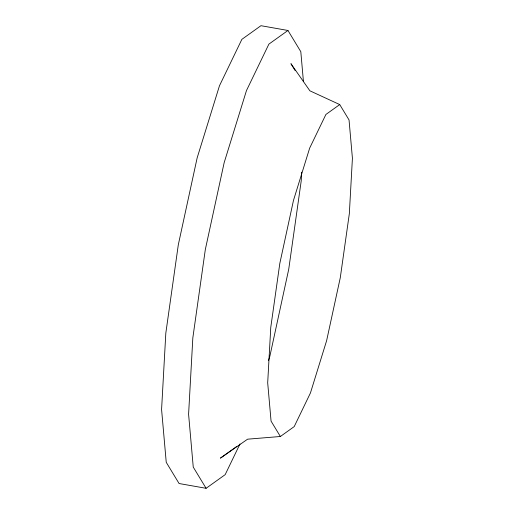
<?xml version="1.0" encoding="UTF-8"?>
<svg xmlns="http://www.w3.org/2000/svg" width="514" height="514" viewBox="0 0 514 514"><rect width="100%" height="100%" fill="white"/><g stroke="black" fill="none" stroke-linecap="round" stroke-linejoin="round"><path stroke-width="0.77" d="M301.705 172.151L301.217 180.902L288.727 269.259L269.889 356.106L268.481 360.661M239.987 443.942L225.171 474.653L206.095 488.3L179.084 483.526L166.24 462.324L161.582 409.497L165.823 333.098L178.313 244.741L197.151 157.894L219.472 85.767L241.876 39.347L260.951 25.7L287.962 30.474L300.806 51.676L303.446 81.636M287.962 30.474L268.886 44.127L246.482 90.541L224.162 162.668L205.324 249.521L192.834 337.871L188.593 414.278L193.251 467.097L206.095 488.3M339.728 104.573L325.902 114.468L309.659 148.122L293.475 200.409L279.822 263.374L270.762 327.431L267.691 382.827L271.064 421.12L280.374 436.495L294.207 426.601L310.45 392.947L326.628 340.654L340.287 277.688L349.34 213.631L352.418 158.241L349.038 119.942L339.728 104.573L309.891 90.811L290.943 63.691L295.042 70.457M236.845 446.383L220.41 458.147L247.6 439.181L280.374 436.495"/></g></svg>
